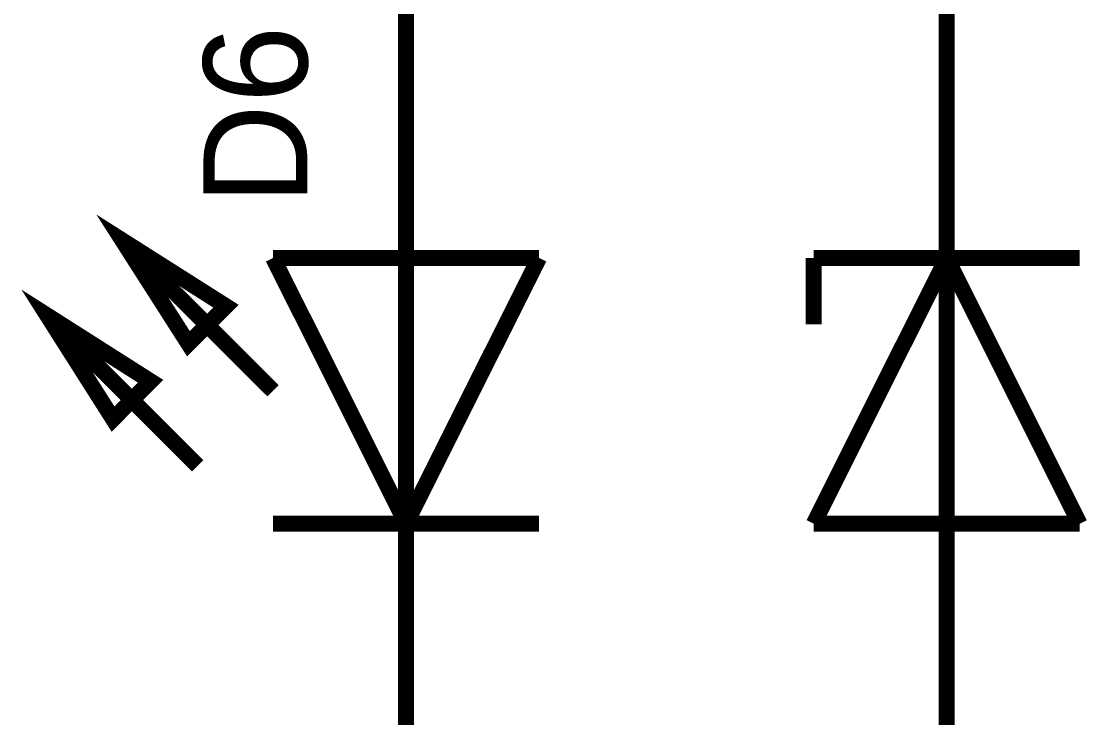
# Model space of a CAD drawing. Header units: millimetres. Extents: x 0 to 20.9, y 0 to 9.5.
# Drawn here: x 4.716 to 5.504, y 3.361 to 3.876 of the extents above; entities that cross this region are included whole.
import ezdxf

# ---------------------------------------------------------------- set-up
doc = ezdxf.new("R2010")
doc.units = ezdxf.units.MM
doc.header["$MEASUREMENT"] = 0
doc.layers.add('Sheet', color=255, linetype='Continuous')

msp = doc.modelspace()

# ---------------------------------------------------------------- linework, layer by layer
at = {"layer": 'Sheet', "const_width": 0.0118}
for points in [[(5.40011, 3.79996), (5.40011, 3.90626), (5.00017, 3.90626), (5.00017, 3.79996)], [(5.00017, 3.70138), (5.00017, 3.79996)], [(5.40011, 3.70138), (5.40011, 3.79996)], [(4.90181, 3.60302), (4.79028, 3.71433)], [(4.83915, 3.63789), (4.79028, 3.71433)], [(4.86693, 3.66567), (4.79028, 3.71433)], [(4.90181, 3.70138), (5.09854, 3.70138)], [(4.90181, 3.70138), (5.00017, 3.50465)], [(5.09854, 3.70138), (5.00017, 3.50465)], [(5.00017, 3.50465), (5.00017, 3.70138)], [(5.49848, 3.70138), (5.30174, 3.70138)], [(5.30174, 3.50465), (5.40011, 3.70138)], [(5.30174, 3.70138), (5.30174, 3.6523)], [(5.40011, 3.50465), (5.40011, 3.70138)], [(5.40011, 3.70138), (5.49848, 3.50465)], [(4.84604, 3.54746), (4.73473, 3.65878)], [(4.81117, 3.61012), (4.73473, 3.65878)], [(4.78339, 3.58213), (4.73473, 3.65878)], [(4.90181, 3.50465), (5.09854, 3.50465)], [(5.00017, 3.50465), (5.00017, 3.40628)], [(5.49848, 3.50465), (5.30174, 3.50465)], [(5.40011, 3.50465), (5.40011, 3.40628)], [(5.40011, 3.40628), (5.40011, 3.29998), (5.00017, 3.29998)], [(5.00017, 3.40628), (5.00017, 3.29998), (5.00017, 3.19994)]]:
    msp.add_lwpolyline(points, dxfattribs=at)
at = {"layer": 'Sheet'}
for points, const_width in [([(4.79028, 3.71433), (4.83915, 3.63789), (4.86693, 3.66567), (4.79028, 3.71433)], 0.0118), ([(4.79028, 3.71433), (4.83915, 3.63789), (4.86693, 3.66567), (4.79028, 3.71433)], 0.0039), ([(4.73473, 3.65878), (4.78339, 3.58213), (4.81117, 3.61012), (4.73473, 3.65878)], 0.0118), ([(4.73473, 3.65878), (4.78339, 3.58213), (4.81117, 3.61012), (4.73473, 3.65878)], 0.0039)]:
    msp.add_lwpolyline(points, close=True, dxfattribs=dict(at, const_width=const_width))

# ---------------------------------------------------------------- texts
for s, p in [('6', (4.92708, 3.81604)), ('D', (4.92708, 3.74085))]:
    msp.add_text(s, height=0.07686, rotation=90, dxfattribs=at).set_placement(p)

doc.saveas('drawing.dxf')
